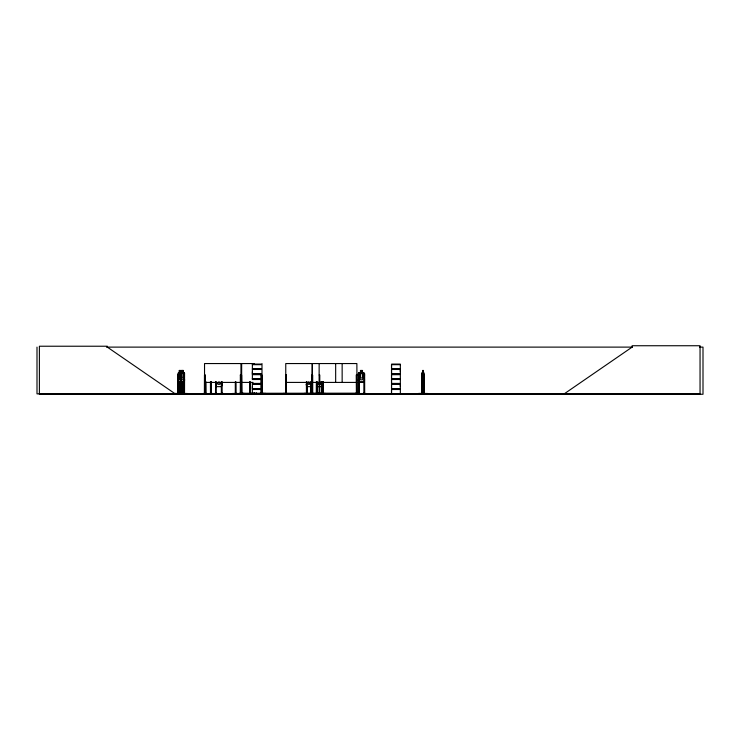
<?xml version="1.0" encoding="UTF-8"?>
<svg xmlns="http://www.w3.org/2000/svg" width="740" height="740" viewBox="0 0 740 740"><rect width="100%" height="100%" fill="white"/><g stroke="black" fill="none" stroke-linecap="round" stroke-linejoin="round"><path stroke-width="1.11" d="M261.202 388.63L252.377 388.63L252.386 386.465M261.202 373.793L252.377 373.793L252.386 371.628M391.534 388.63L391.534 384.291L400.349 384.291L400.34 388.63L391.525 388.63L391.525 384.291M391.534 373.793L391.534 369.464L400.349 369.464L400.34 373.793L391.525 373.793L391.525 369.464M400.34 386.465L400.34 384.291M400.34 371.628L400.34 369.464M245.319 393.504L232.332 393.476M315.518 393.856L303.918 393.486L315.61 393.486M423.844 382.127L424.159 379.814L423.918 382.127L422.05 382.127M418.6 393.81L427.655 393.81M184.621 379.824L184.066 382.053L178.442 382.053M184.103 382.127L184.575 379.814M183.067 393.81L183.058 381.664M183.233 393.81L183.279 381.664M310.689 386.65L311.309 384.338L310.745 386.65L306.795 386.65L306.277 384.338L306.841 386.65M288.276 393.81L283.254 393.486L288.313 393.865M288.286 393.514L283.254 393.514M422.124 372.775L421.846 393.865M303.9 393.81L316.868 393.514M364.589 379.824L363.839 382.127L358.993 382.127L358.354 379.824L359.076 382.053M307.341 383.32L307.858 383.533L308.46 382.025M221.39 386.576L222.111 384.328M322.538 386.576L323.315 384.328M203.195 393.819L206.96 393.773M206.96 393.514L203.195 393.514L213.065 393.819M183.909 377.955L183.243 379.814L181.994 379.814L181.328 377.955L181.272 370.453L183.289 370.453L183.289 372.775M356.412 393.819L356.236 375.014L356.874 375.014M359.853 393.819L356.643 393.819L356.8 393.18M359.899 393.514L356.689 393.514L366.291 393.514M214.184 393.81L223.388 393.514L220.964 393.819M216.672 393.514L214.202 393.514L216.626 393.819M204.98 393.819L205.091 375.014L204.481 375.014L204.406 393.865M254.31 393.856L254.421 393.18M254.634 393.81L254.606 393.18M217.135 383.32L217.81 383.533L218.605 382.025M400.358 393.68L391.506 393.856M317.118 393.375L325.433 393.486L318.746 393.819M180.172 373.635L180.56 372.775M180.236 373.635L180.625 370.527M318.024 383.32L318.736 383.533L319.569 382.025M310.421 382.469L309.598 384.328L308.043 384.328L307.22 382.469M178.479 372.775L178.137 393.865L178.183 393.18M178.506 372.849L177.998 373.598L177.97 393.865M181.032 372.775L180.551 373.598L180.523 393.865L180.32 375.014L180.893 375.014L180.93 393.865M221.029 382.469L219.947 384.328L217.921 384.328L216.839 382.469M322.159 382.469L321.012 384.328L318.875 384.328L317.738 382.469M180.81 373.626L181.374 372.849M358.28 393.865L358.354 373.598L359.011 372.775L360.454 372.775M358.401 393.865L358.382 373.598L359.039 372.775M181.994 372.849L181.328 373.626L180.69 372.849L180.671 370.453L179.33 370.453M174.881 393.819L187.387 393.81M180.643 393.856L180.69 373.626L179.441 373.626L179.441 377.955L180.69 377.955M564.195 393.865L632.127 347.115L632.127 345.737L700.049 345.737L700.049 393.865L37 393.865L37 347.115M318.709 393.856L325.526 393.856M252.358 378.852L261.211 379.028M391.488 393.708L391.525 389.499L400.349 389.499L400.349 393.68M106.449 347.115L632.478 347.115M699.531 347.115L703 347.115L703 394.263L39.386 394.263L39.386 346.228L107.319 346.228L107.319 347.115L175.241 393.865M254.171 363.553L204.536 363.553L204.536 393.865M252.368 364.237L261.211 364.237M391.516 364.237L400.358 364.237M261.211 364.404L252.368 364.404L252.386 368.594L261.202 368.594M400.358 364.404L391.516 364.394L391.525 368.594L400.349 368.594L400.349 364.413M252.386 364.672L261.192 364.672M400.34 364.672L391.534 364.672L391.534 368.594M252.321 368.89L261.266 368.89M391.469 368.89L400.414 368.89M252.321 369.158L261.266 369.158M391.469 369.158L400.414 369.158M261.202 369.464L252.377 369.464L252.377 373.793M179.376 370.527L180.69 370.527M181.309 370.527L183.243 370.527M360.482 370.527L362.452 370.527M422.605 370.527L423.391 370.527M422.734 370.916L422.734 371.693M178.423 372.775L179.394 372.775M180.495 372.775L181.947 372.775M184.149 372.775L183.141 372.775L183.576 373.626M362.489 372.775L363.858 372.775L364.589 373.589L364.7 393.865M422.651 372.775L421.837 373.635L422.124 382.127M423.345 372.775L424.159 373.626L424.159 393.865M178.442 372.849L184.131 372.849M359.039 372.849L363.83 372.849M422.068 372.849L423.9 372.849M184.084 372.775L184.621 373.589M252.321 374.098L261.266 374.098M391.469 374.098L400.414 374.098M252.321 374.366L261.266 374.366M391.469 374.366L400.414 374.366M261.202 374.671L252.377 374.671L252.377 378.843L261.211 378.843L252.386 378.732M391.525 374.671L400.349 374.671L400.349 378.843L391.534 378.732L391.525 374.671L391.534 378.732M183.946 375.014L184.519 375.014M240.296 375.014L240.972 375.014M241.656 375.014L241.906 393.865M261.988 375.014L262.238 393.865M285.76 375.014L286.389 375.014L286.436 393.865M311.984 375.014L312.613 375.014L312.613 393.865M319.153 375.014L319.791 375.014L319.717 393.865M358.345 375.014L359.029 375.014L359.094 393.865M364.626 375.014L363.95 375.014L363.997 393.865M421.874 375.014L422.105 393.865M400.358 378.852L391.442 378.963L400.358 379.028M252.368 379.25L261.211 379.222M400.358 379.222L391.516 379.232L391.525 383.422L400.349 383.422L400.349 379.25M252.386 379.5L261.192 379.5M400.34 379.5L391.534 379.5L391.534 383.422M177.998 379.824L178.47 382.127M180.69 379.814L179.441 379.814L178.766 377.955L179.441 370.527M359.039 382.053L363.83 382.053M422.068 382.053L423.9 382.053M178.405 382.127L184.167 382.127M204.536 382.414L253.061 382.414M285.76 382.414L356.874 382.414M252.377 383.422L261.202 383.422M252.321 383.727L261.266 383.727M391.469 383.727L400.414 383.727M252.321 383.995L261.266 383.995M391.469 383.995L400.414 383.995M215.682 384.338L215.784 382.266L216.385 386.65L221.464 386.65L222.213 382.266M261.202 384.291L252.377 384.291L252.377 388.63M252.321 388.925L261.266 388.925M391.469 388.925L400.414 388.925M252.321 389.194L261.266 389.194M391.469 389.194L400.414 389.194M261.202 389.499L252.377 389.499L252.358 393.856M177.72 393.18L178.396 393.18M179.894 393.18L180.949 393.18M181.337 393.18L182.022 393.18M183.002 393.18L183.649 393.18M183.89 393.18L184.575 393.18M204.406 393.18L205.85 393.18M221.334 393.18L222.148 393.18L222.148 393.865M235.255 393.18L235.912 393.18M356.948 393.18L239.779 393.282L239.779 393.865M358.28 393.18L359.094 393.18M364.7 393.18L363.886 393.18L363.886 393.865M421.819 393.18L422.364 393.18M424.446 393.18L423.9 393.865L423.946 375.014L424.418 393.865M187.359 393.476L174.917 393.486L187.35 393.865M250.37 393.375L269.314 393.865M209.263 393.514L213.028 393.514L209.3 393.819M223.388 393.514L220.871 393.865M400.34 393.56L391.534 393.56L391.534 389.499M251.295 393.81L265.651 393.476L251.313 393.819M357.004 393.486L356.874 363.553L285.76 363.553L285.76 393.865M256.762 393.819L256.66 393.18M323.139 393.819L323.167 393.18M261.988 393.819L261.997 363.553M241.971 393.81L241.989 393.282M240.139 393.476L240.222 393.18M240.472 393.819L240.445 393.18M362.415 372.849L363.451 373.626L363.451 377.955L362.415 379.814L360.482 379.814L359.455 377.955L359.455 373.626L360.482 372.849L360.454 370.453L362.517 370.453L362.452 372.849M181.531 372.775L181.994 377.955L183.243 377.955L183.243 373.626L181.994 373.626L181.513 372.849M320.374 382.025L321.234 383.533L321.9 383.32M219.364 382.025L220.169 383.533L220.807 383.32M183.131 372.849L183.511 373.626M309.043 382.025L309.662 383.533L310.153 383.32M316.517 384.338L317.238 386.65L322.603 386.65L323.389 382.266M181.79 393.828L181.763 381.664M181.06 382.053L180.653 379.814L181.023 382.127M424.27 393.18L424.242 393.865M422.679 370.527L422.679 372.849M422.309 381.664L422.337 393.865M421.985 393.18L422.022 393.865M364.487 373.626L364.432 393.865M364.145 393.18L364.163 393.865M358.918 375.014L358.983 393.865M358.817 393.18L358.835 393.865M358.558 393.18L358.539 393.865M356.68 393.282L356.68 393.865M356.162 393.18L356.162 393.865M355.302 393.282L355.302 393.865M342.148 363.553L342.148 382.414M335.664 363.553L335.664 382.414M323.288 381.664L323.325 393.865M322.621 381.664L322.659 393.865M322.585 393.18L322.585 393.865M322.159 393.18L322.159 393.865L322.113 381.822M321.946 381.822L321.918 393.865M321.706 381.822L321.706 393.865L321.687 393.18M319.865 393.18L319.865 393.865M319.227 393.18L319.227 393.865M319.153 363.553L319.097 393.865M318.949 393.282L318.949 393.865M317.673 393.282L317.673 393.865M317.155 393.865L317.081 381.664L316.914 393.865M316.609 382.266L316.609 384.328M312.521 375.014L312.539 393.865M312.437 363.553L312.299 393.865M312.16 375.014L312.188 393.865M312.114 363.553L312.114 393.865M311.938 393.18L311.938 393.865M311.531 393.18L311.531 393.865M311.485 381.664L311.364 393.865M311.309 381.664L311.309 393.865M311.198 382.266L311.198 384.328M311.207 393.18L311.105 393.865M311.031 383.884L310.976 393.865M310.856 381.664L310.809 393.865M307.091 393.18L307.091 393.865M307.035 386.104L306.915 393.865M306.86 381.664L306.758 393.865M306.582 381.664L306.582 393.865M306.536 393.18L306.434 393.865L306.416 381.664M286.361 393.18L286.269 393.865M286.214 375.014L286.112 393.865M285.936 375.014L285.936 393.865M285.89 393.18L285.844 393.865M285.029 393.282L285.029 393.865M263.505 393.476L263.357 393.282M260.97 393.18L260.97 393.865M260.924 373.589L260.896 393.865M260.767 393.18L260.767 393.865M260.36 393.18L260.351 393.865L260.267 393.18M260.147 393.375L260.147 393.865M256.586 393.18L256.512 393.865M256.022 393.865L256.022 393.18L255.874 393.865M254.8 393.375L254.8 393.865M254.68 393.18L254.699 393.865M254.181 393.865L253.857 393.18M253.848 393.18L253.811 393.865M250.37 393.18L250.37 393.865M250.296 381.664L250.222 393.865M249.732 393.18L249.732 393.865M249.657 381.664L249.584 393.865M243.368 393.282L243.368 393.865M241.656 363.553L241.656 393.865M240.972 363.553L240.916 393.865M240.824 393.18L240.833 393.865M240.352 375.014L240.296 393.865M235.847 381.822L235.884 393.865M235.672 393.18L235.672 393.865L235.635 381.822M235.487 393.18L235.487 393.865M235.311 381.822L235.292 393.865M222.083 381.664L222 393.865M221.898 393.18L221.917 393.865M221.482 381.664L221.584 393.865M221.399 381.664L221.334 393.865M216.191 381.664L216.173 393.865L216.265 393.18L215.442 393.18L215.442 393.865M216.015 393.18L216.024 393.865M215.692 393.18L215.673 393.865M215.59 381.664L215.525 393.865M211.168 393.865L211.168 393.18L210.373 393.18L210.373 393.865M211.103 381.664L211.039 393.865L210.974 381.664M210.567 381.664L210.65 393.865M210.438 381.664L210.502 393.865M205.785 381.664L205.85 393.865M205.655 381.664L205.72 393.865M205.572 393.18L205.554 393.865M205.322 393.18L205.332 393.865M205.156 375.014L205.165 393.865M184.556 373.589L184.528 393.865M184.353 393.18L184.353 393.865M184.316 375.014L184.223 393.865M184.149 375.014L184.103 393.865M183.909 393.865L183.909 373.626L183.243 372.849L183.224 370.453M183.594 381.664L183.585 393.865M183.418 393.18L183.418 393.865M183.243 393.18L183.095 393.865M182.41 370.453L182.373 372.849M182.216 370.916L182.253 371.693M181.947 370.453L181.929 372.849M181.957 381.664L182.003 393.865M181.596 381.664L181.568 393.865L181.402 393.18M181.393 381.664L181.346 393.865M180.172 381.664L180.301 393.865M180.135 393.18L180.135 393.865M179.95 381.664L179.922 393.865M179.394 370.453L179.376 372.849M178.377 393.865L178.34 375.014L177.767 375.014L177.748 393.865M418.609 393.486L427.655 393.514L418.618 393.476M423.706 377.955L423.317 379.814L422.605 379.814L422.651 370.453L423.419 370.453L423.706 377.955M180.468 370.916L179.663 370.916L179.663 371.693L180.468 371.693L180.468 370.916M183.021 370.916L181.568 370.916L181.568 371.693L183.021 371.693L183.021 370.916M362.073 370.916L360.833 370.916L360.833 371.693L362.073 371.693L362.073 370.916M362.415 373.626L360.482 373.626L360.482 377.955L362.415 377.955L362.415 373.626M423.317 373.626L422.605 373.626L422.605 377.955L423.317 377.955L423.317 373.626M316.452 393.865L316.452 381.664L316.415 393.865"/></g></svg>
